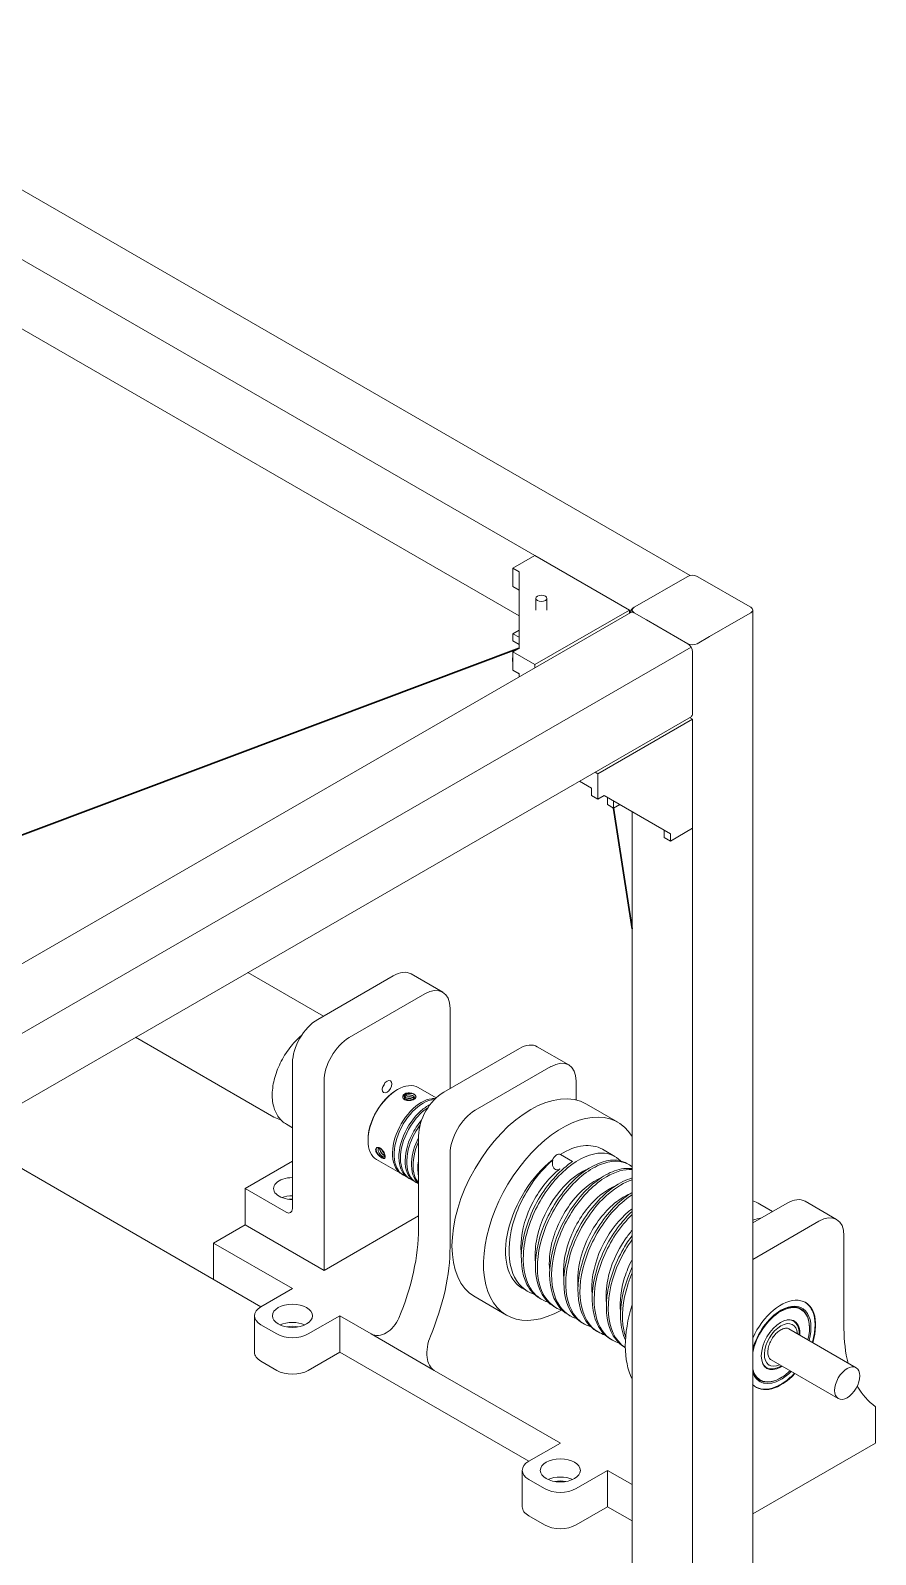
# Model space of a CAD drawing. Header units: inches. Extents: x 10.5 to 77.3, y 13 to 81.5.
# Drawn here: x 53.05 to 75.44, y 40.08 to 80.49 of the extents above; entities that cross this region are included whole.
import ezdxf

# ---------------------------------------------------------------- set-up
doc = ezdxf.new("R2010")
doc.units = ezdxf.units.IN
doc.header["$LTSCALE"] = 2
doc.header["$MEASUREMENT"] = 0
doc.layers.add('Cables', color=7, linetype='Continuous', lineweight=30)
doc.layers.add('Visible (ANSI)', color=7, linetype='Continuous', lineweight=5)

msp = doc.modelspace()

# ---------------------------------------------------------------- linework, layer by layer
at = {"layer": 'Cables'}
for p, q in [((49.944, 58.074), (65.997, 64.111)), ((68.994, 56.675), (68.503, 59.868))]:
    msp.add_line(p, q, dxfattribs=at)
at = {"layer": 'Visible (ANSI)'}
for p, q in [((45.499, 80.49), (70.528, 66.039)), ((46.371, 78.143), (66.415, 66.57)), ((46.371, 76.299), (65.997, 64.968)), ((66.415, 66.57), (65.83, 66.233)), ((68.92, 65.124), (66.415, 66.57)), ((65.83, 66.233), (65.997, 66.137)), ((65.83, 66.233), (65.83, 65.751)), ((65.997, 66.137), (65.997, 64.111)), ((70.465, 66.016), (70.138, 65.827)), ((70.465, 66.016), (70.138, 65.827)), ((71.043, 65.827), (70.716, 66.016)), ((65.997, 65.654), (65.83, 65.751)), ((70.138, 65.827), (69.373, 65.385)), ((71.808, 65.385), (71.043, 65.827)), ((68.957, 65.06), (43.927, 50.61)), ((68.92, 65.124), (66.415, 63.677)), ((66.44, 65.434), (66.44, 65.124)), ((66.735, 65.434), (66.735, 65.124)), ((68.92, 65.039), (68.92, 65.124)), ((68.994, 65.124), (68.994, 65.069)), ((69.373, 65.385), (69.045, 65.196)), ((69.373, 65.385), (69.045, 65.196)), ((72.136, 65.196), (71.808, 65.385)), ((72.187, 65.124), (72.187, 39.044)), ((69.045, 65.052), (69.373, 64.863)), ((69.045, 65.052), (69.373, 64.863)), ((69.373, 64.863), (70.465, 64.232)), ((71.043, 64.421), (71.808, 64.863)), ((71.808, 64.863), (72.136, 65.052)), ((65.997, 64.594), (65.83, 64.497)), ((65.83, 64.497), (65.997, 64.401)), ((65.83, 64.304), (65.83, 64.497)), ((65.997, 64.208), (65.83, 64.304)), ((70.716, 64.232), (71.043, 64.421)), ((70.554, 64.138), (45.499, 49.673)), ((65.997, 64.111), (65.83, 64.015)), ((65.83, 64.015), (65.83, 63.533)), ((66.415, 63.677), (65.83, 64.015)), ((70.591, 64.015), (70.591, 63.637)), ((65.997, 63.436), (65.83, 63.533)), ((66.415, 63.593), (66.415, 63.677)), ((70.591, 63.637), (70.591, 62.754)), ((65.997, 63.436), (65.997, 63.352)), ((70.591, 62.754), (70.591, 62.375)), ((70.554, 62.294), (45.499, 47.829)), ((70.591, 62.231), (68.085, 60.784)), ((70.517, 62.273), (70.591, 62.231)), ((70.591, 62.231), (70.591, 59.338)), ((68.085, 60.784), (68.012, 60.827)), ((68.085, 60.784), (68.085, 60.109)), ((67.918, 60.399), (67.594, 60.586)), ((67.918, 60.206), (67.918, 60.399)), ((68.085, 60.109), (67.918, 60.206)), ((68.085, 60.109), (68.252, 60.206)), ((68.252, 60.206), (70.006, 59.193)), ((68.336, 59.965), (68.336, 60.157)), ((68.336, 59.965), (68.503, 59.868)), ((68.503, 60.061), (68.503, 59.868)), ((68.503, 59.868), (68.67, 59.965)), ((68.994, 59.778), (68.994, 39.044)), ((69.839, 59.097), (69.839, 59.29)), ((70.006, 59), (69.839, 59.097)), ((70.591, 59.338), (70.006, 59)), ((70.006, 59.193), (70.006, 59)), ((70.591, 59.338), (70.591, 35.229)), ((60.81, 54.357), (58.808, 55.513)), ((60.66, 54.27), (62.664, 55.428)), ((63.972, 54.992), (63.136, 55.475)), ((61.495, 53.788), (63.499, 54.946)), ((64.167, 54.56), (64.167, 52.438)), ((59.498, 51.681), (55.835, 53.796)), ((66.005, 53.499), (64, 52.342)), ((67.312, 53.064), (66.477, 53.546)), ((59.991, 49.256), (59.991, 53.113)), ((64.835, 51.86), (66.84, 53.017)), ((60.827, 47.616), (60.827, 52.631)), ((67.508, 52.133), (67.508, 52.631)), ((62.757, 52.399), (62.774, 52.409)), ((63.326, 52.463), (63.799, 52.19)), ((68.617, 51.543), (67.782, 52.025)), ((59.991, 51.396), (59.833, 51.488)), ((59.156, 46.652), (51.308, 51.183)), ((61.993, 51.075), (61.993, 51.056)), ((63.332, 48.721), (63.332, 51.185)), ((62.221, 50.551), (62.894, 50.162)), ((64.167, 50.702), (64.167, 48.239)), ((66.889, 50.537), (66.879, 50.543)), ((67.09, 50.691), (67.415, 50.503)), ((68.533, 50.637), (68.204, 50.827)), ((58.739, 49.786), (59.991, 50.509)), ((62.935, 50.138), (63.061, 50.066)), ((68.909, 50.42), (68.856, 50.45)), ((59.824, 49.159), (58.739, 49.786)), ((58.739, 48.822), (58.739, 49.786)), ((63.102, 50.042), (63.228, 49.97)), ((63.269, 49.945), (63.332, 49.909)), ((73.104, 49.4), (72.187, 48.872)), ((72.716, 49.176), (72.376, 49.373)), ((74.411, 48.965), (73.576, 49.447)), ((63.332, 49.063), (60.827, 47.616)), ((72.187, 47.907), (73.939, 48.918)), ((58.739, 48.822), (57.903, 48.34)), ((60.827, 47.616), (58.739, 48.822)), ((74.607, 46.069), (74.607, 48.533)), ((57.903, 48.34), (59.991, 47.134)), ((57.903, 47.375), (57.903, 48.34)), ((59.991, 47.134), (59.156, 46.652)), ((65.665, 46.428), (64.829, 46.91)), ((66.219, 47.063), (66.078, 47.144)), ((66.595, 46.846), (66.543, 46.876)), ((66.971, 46.629), (66.918, 46.659)), ((58.983, 46.411), (58.983, 45.447)), ((59.156, 46.17), (59.574, 45.929)), ((60.409, 45.929), (61.244, 46.411)), ((61.244, 46.411), (62.079, 45.929)), ((61.244, 46.411), (61.244, 45.447)), ((67.346, 46.412), (67.294, 46.442)), ((67.722, 46.195), (67.67, 46.225)), ((73.247, 46.176), (73.236, 46.183)), ((73.692, 46.086), (73.692, 46.095)), ((62.079, 45.929), (63.75, 44.964)), ((68.098, 45.978), (68.046, 46.008)), ((68.474, 45.761), (68.422, 45.791)), ((74.928, 45.035), (73.148, 46.063)), ((61.244, 45.447), (60.409, 44.964)), ((66.255, 42.553), (61.244, 45.447)), ((68.812, 45.566), (68.797, 45.574)), ((59.574, 44.964), (59.156, 45.205)), ((63.75, 44.964), (67.09, 43.036)), ((72.626, 45.102), (72.616, 45.109)), ((74.455, 44.217), (72.675, 45.245)), ((72.919, 44.757), (72.928, 44.762)), ((75.442, 43.036), (75.442, 44)), ((67.09, 43.036), (66.255, 42.553)), ((72.187, 41.157), (75.442, 43.036)), ((66.082, 42.312), (66.082, 41.348)), ((66.255, 42.071), (66.673, 41.83)), ((67.508, 41.83), (68.343, 42.312)), ((68.343, 42.312), (68.994, 41.937)), ((68.343, 42.312), (68.343, 41.348)), ((68.343, 41.348), (67.508, 40.866)), ((68.994, 40.972), (68.343, 41.348)), ((66.673, 40.866), (66.255, 41.107))]:
    msp.add_line(p, q, dxfattribs=at)
for centre, major_axis, ratio, start_param, end_param in [((70.591, 65.944), (0.177, 0), 0.57735, 0.785398, 2.356194), ((69.045, 65.052), (0.089, 0.153), 0.57735, 0.785398, 1.929116), ((69.045, 64.907), (-0.089, 0.153), 0.57735, 5.497787, 6.283185), ((69.171, 65.124), (-0.177, 0), 0.57735, 5.497787, 7.068583), ((72.01, 65.124), (0.177, 0), 0.57735, 5.497787, 7.068583), ((65.968, 63.848), (-0.148, 0), 0.57735, 5.911609, 6.654762), ((70.591, 64.304), (-0.177, 0), 0.57735, 0.785398, 2.356194), ((70.465, 64.087), (-0.089, 0.153), 0.57735, 3.926991, 5.497787), ((70.465, 62.448), (0.089, -0.153), 0.57735, 0, 0.785398), ((62.664, 54.656), (0.472, 0.818), 0.57735, 0, 0.785398), ((63.499, 54.174), (0.472, 0.818), 0.57735, 5.497787, 7.068583), ((60.66, 53.499), (-0.472, -0.818), 0.57735, 3.926991, 5.497787), ((61.495, 53.017), (0.472, 0.818), 0.57735, 0.785398, 2.356194), ((66.005, 52.728), (0.472, 0.818), 0.57735, 0, 0.785398), ((66.84, 52.245), (0.472, 0.818), 0.57735, 5.497787, 7.068583), ((62.774, 51.507), (-0.552, -0.956), 0.57735, 3.141593, 6.283185), ((62.33, 52.583), (-0.089, -0.153), 0.57735, 1.230959, 1.910633), ((62.33, 52.583), (0.089, 0.153), 0.57735, 4.372552, 5.052226), ((62.757, 51.517), (-0.54, -0.936), 0.57735, 3.926991, 5.497787), ((63.091, 52.211), (0.177, 0), 0.57735, 0.04482, 3.101612), ((63.091, 52.211), (0.133, 0), 0.57735, 3.875767, 3.981929), ((64, 51.57), (-0.472, -0.818), 0.57735, 3.926991, 5.497787), ((66.306, 49.468), (-1.476, -2.557), 0.57735, 3.141593, 6.283185), ((64.835, 51.088), (0.472, 0.818), 0.57735, 0.785398, 2.356194), ((67.141, 48.985), (-1.476, -2.557), 0.57735, 2.835588, 7.058308), ((67.141, 48.985), (1.063, 1.841), 0.57735, 0, 0.819518), ((62.334, 50.733), (-0.109, 0.14), 0.468323, 0.057591, 3.074647), ((62.334, 50.733), (-0.082, 0.105), 0.468323, 3.802487, 3.908649), ((67.141, 48.985), (-1.063, -1.841), 0.57735, 4.102209, 6.283185), ((66.995, 50.508), (0.103, 0.179), 0.57735, 0.078964, 1.701169), ((59.991, 49.786), (-0.502, 0), 0.57735, 4.712389, 7.853982), ((59.991, 49.304), (0.502, 0), 0.57735, 1.570796, 2.159087), ((59.991, 49.304), (0.354, 0), 0.57735, 1.570796, 1.836507), ((70.899, 46.816), (1.476, 2.557), 0.57735, 0, 0.120498), ((73.104, 48.629), (0.472, 0.818), 0.57735, 0, 0.785398), ((59.824, 49.352), (0.118, -0.205), 0.57735, 5.497787, 7.068583), ((71.734, 46.333), (1.476, 2.557), 0.57735, 0.450006, 0.566678), ((73.939, 48.147), (0.472, 0.818), 0.57735, 5.497787, 7.068583), ((59.991, 46.793), (-2.362, -4.091), 0.57735, 1.789984, 2.356194), ((60.827, 46.31), (2.362, 4.091), 0.57735, 4.931577, 5.497787), ((59.574, 46.411), (-0.591, 0), 0.57735, 5.497787, 7.068583), ((70.899, 46.816), (-1.476, -2.557), 0.57735, 5.076896, 5.918679), ((72.936, 45.639), (0.65, 1.125), 0.57735, 5.084558, 8.021855), ((72.936, 45.639), (-0.562, -0.973), 0.57735, 3.926991, 5.157203), ((72.928, 45.644), (0.54, 0.936), 0.57735, 0.785398, 2.106652), ((72.919, 45.649), (0.546, 0.946), 0.57735, 0.785398, 1.120734), ((72.919, 45.649), (0.546, 0.946), 0.57735, 5.497787, 7.068583), ((72.928, 45.644), (0.54, 0.936), 0.57735, 5.164888, 7.068583), ((72.936, 45.639), (0.562, 0.973), 0.57735, 5.146263, 7.068583), ((59.991, 45.929), (0.531, 0), 0.57735, 0.903785, 2.237807), ((59.991, 45.929), (-0.354, 0), 0.57735, 4.29302, 5.131757), ((72.928, 45.644), (-0.362, -0.627), 0.57735, 3.926991, 7.068583), ((72.936, 45.639), (-0.31, -0.537), 0.57735, 3.926991, 6.987733), ((72.928, 45.644), (0.362, 0.627), 0.57735, 5.423207, 7.068583), ((72.936, 45.639), (0.31, 0.537), 0.57735, 5.578638, 7.068583), ((72.914, 45.652), (0.356, 0.617), 0.57735, 5.43689, 6.686124), ((77.947, 47.998), (-2.362, -4.091), 0.57735, 5.497787, 5.752938), ((59.991, 46.17), (-0.591, 0), 0.57735, 0.785398, 2.356194), ((59.574, 45.447), (-0.591, 0), 0.57735, 0, 0.785398), ((72.919, 45.649), (0.546, 0.946), 0.57735, 2.020858, 2.029488), ((59.991, 45.205), (0.591, 0), 0.57735, 3.926991, 5.497787), ((72.928, 45.644), (-0.54, -0.936), 0.57735, 5.74733, 7.068583), ((72.919, 45.649), (-0.546, -0.946), 0.57735, 5.824494, 7.068583), ((72.936, 45.639), (-0.562, -0.973), 0.57735, 5.838371, 7.068583), ((72.936, 45.639), (-0.65, -1.125), 0.57735, 6.115312, 7.481813), ((72.914, 45.652), (-0.356, -0.617), 0.57735, 5.880246, 7.068583), ((72.914, 45.652), (-0.356, -0.617), 0.57735, 0.785398, 0.846295), ((72.928, 45.644), (-0.362, -0.627), 0.57735, 0.785398, 0.859978), ((72.928, 45.644), (-0.54, -0.936), 0.57735, 0.785398, 1.118298), ((72.936, 45.639), (0.562, 0.973), 0.57735, 3.926991, 4.278515), ((77.947, 47.998), (-2.362, -4.091), 0.57735, 5.961057, 6.220521), ((66.673, 42.312), (-0.591, 0), 0.57735, 5.497787, 7.068583), ((67.09, 41.83), (0.531, 0), 0.57735, 0.903785, 2.237807), ((67.09, 41.83), (-0.354, 0), 0.57735, 4.29302, 5.131757), ((67.09, 42.071), (-0.591, 0), 0.57735, 0.785398, 2.356194), ((66.673, 41.348), (-0.591, 0), 0.57735, 0, 0.785398), ((67.09, 41.107), (0.591, 0), 0.57735, 3.926991, 5.497787)]:
    msp.add_ellipse(centre, major_axis=major_axis, ratio=ratio, start_param=start_param, end_param=end_param, dxfattribs=at)
for centre, major_axis in [((66.588, 65.434), (0.148, 0)), ((62.497, 52.486), (-0.089, -0.153)), ((59.991, 46.411), (-0.531, 0)), ((74.692, 44.626), (0.236, 0.409)), ((67.09, 42.312), (-0.531, 0))]:
    msp.add_ellipse(centre, major_axis=major_axis, ratio=0.57735, dxfattribs=at)
for points, knots in [([(65.83, 63.742), (65.83, 63.742), (65.83, 63.742), (65.823, 63.777), (65.82, 63.812), (65.82, 63.848)], [4.557242, 4.557242, 4.557242, 4.557242, 4.5574703, 4.5574703, 4.712389, 4.712389, 4.712389, 4.712389]), ([(59.833, 51.488), (59.751, 51.535), (59.681, 51.6), (59.564, 51.758), (59.521, 51.854), (59.461, 52.077), (59.45, 52.207), (59.465, 52.485), (59.493, 52.634), (59.584, 52.93), (59.647, 53.077), (59.801, 53.355), (59.891, 53.486), (60.066, 53.69), (60.145, 53.77), (60.229, 53.84)], [0.785398, 0.785398, 0.785398, 0.785398, 1.034295, 1.034295, 1.307976, 1.307976, 1.632507, 1.632507, 1.979606, 1.979606, 2.324231, 2.324231, 2.666277, 2.666277, 2.918529, 2.918529, 2.918529, 2.918529]), ([(62.915, 50.152), (62.816, 50.202), (62.738, 50.293), (62.692, 50.415), (62.623, 50.6), (62.629, 50.858), (62.708, 51.118), (62.787, 51.381), (62.939, 51.644), (63.12, 51.837), (63.299, 52.029), (63.506, 52.15), (63.682, 52.168), (63.715, 52.171), (63.746, 52.171), (63.776, 52.168)], [-3.963075, -3.963075, -3.963075, -3.963075, -3.461338, -3.461338, -3.461338, -2.697253, -2.697253, -2.697253, -1.927994, -1.927994, -1.927994, -1.163042, -1.163042, -1.163042, -1.021534, -1.021534, -1.021534, -1.021534]), ([(63.754, 52.145), (63.661, 52.141), (63.559, 52.11), (63.456, 52.051), (63.264, 51.942), (63.07, 51.739), (62.927, 51.497), (62.785, 51.255), (62.696, 50.976), (62.686, 50.733), (62.677, 50.491), (62.746, 50.288), (62.878, 50.178), (62.896, 50.163), (62.915, 50.15), (62.936, 50.139)], [1.117999, 1.117999, 1.117999, 1.117999, 1.529832, 1.529832, 1.529832, 2.294422, 2.294422, 2.294422, 3.058802, 3.058802, 3.058802, 3.822979, 3.822979, 3.822979, 3.926991, 3.926991, 3.926991, 3.926991]), ([(62.966, 52.141), (62.95, 52.151), (62.936, 52.163), (62.918, 52.19), (62.914, 52.205), (62.914, 52.234), (62.918, 52.249), (62.936, 52.277), (62.95, 52.289), (62.981, 52.307), (63.001, 52.314), (63.045, 52.322), (63.069, 52.323), (63.113, 52.32), (63.137, 52.316), (63.18, 52.304), (63.2, 52.295), (63.232, 52.277), (63.246, 52.266), (63.264, 52.243), (63.268, 52.231), (63.268, 52.208), (63.264, 52.196), (63.246, 52.173), (63.232, 52.162), (63.2, 52.144), (63.18, 52.136), (63.137, 52.123), (63.113, 52.119), (63.069, 52.116), (63.045, 52.117), (63.001, 52.125), (62.981, 52.132), (62.966, 52.141)], [0, 0, 0, 0, 0.0566089, 0.0566089, 0.1132178, 0.1132178, 0.1698253, 0.1698253, 0.2264329, 0.2264329, 0.2830405, 0.2830405, 0.3396481, 0.3396481, 0.396257, 0.396257, 0.4528658, 0.4528658, 0.5094747, 0.5094747, 0.5660836, 0.5660836, 0.6226912, 0.6226912, 0.6792988, 0.6792988, 0.7359063, 0.7359063, 0.7925139, 0.7925139, 0.8491228, 0.8491228, 0.9057317, 0.9057317, 0.9057317, 0.9057317]), ([(62.959, 52.191), (62.952, 52.2), (62.949, 52.211), (62.949, 52.232), (62.952, 52.243), (62.967, 52.264), (62.978, 52.273), (63.006, 52.29), (63.024, 52.297), (63.057, 52.305), (63.072, 52.307), (63.104, 52.31), (63.12, 52.31), (63.136, 52.308)], [0, 0, 0, 0, 0.0458094, 0.0458094, 0.0938767, 0.0938767, 0.1442015, 0.1442015, 0.1967828, 0.1967828, 0.2362493, 0.2362493, 0.2768822, 0.2768822, 0.2768822, 0.2768822]), ([(63.223, 52.176), (63.225, 52.195), (63.217, 52.215), (63.199, 52.231), (63.165, 52.262), (63.098, 52.277), (63.043, 52.268), (62.991, 52.26), (62.955, 52.231), (62.958, 52.202)], [-3.993122, -3.993122, -3.993122, -3.993122, -3.303212, -3.303212, -3.303212, -1.991458, -1.991458, -1.991458, -0.731258, -0.731258, -0.731258, -0.731258]), ([(62.958, 52.205), (62.958, 52.217), (62.964, 52.228), (62.974, 52.238), (63.003, 52.265), (63.071, 52.277), (63.128, 52.264), (63.183, 52.252), (63.224, 52.217), (63.224, 52.181)], [7.074465, 7.074465, 7.074465, 7.074465, 7.576737, 7.576737, 7.576737, 8.923279, 8.923279, 8.923279, 10.205361, 10.205361, 10.205361, 10.205361]), ([(63.224, 52.186), (63.223, 52.195), (63.219, 52.204), (63.208, 52.221), (63.2, 52.229), (63.181, 52.243), (63.169, 52.249), (63.145, 52.258), (63.131, 52.262), (63.104, 52.267), (63.089, 52.268), (63.061, 52.268), (63.047, 52.266), (63.021, 52.261), (63.009, 52.257), (62.989, 52.248), (62.98, 52.242), (62.967, 52.23), (62.962, 52.223), (62.959, 52.214), (62.958, 52.211), (62.958, 52.208)], [0, 0, 0, 0, 0.0392254, 0.0392254, 0.0767034, 0.0767034, 0.112668, 0.112668, 0.1485519, 0.1485519, 0.184644, 0.184644, 0.2208501, 0.2208501, 0.2570065, 0.2570065, 0.2929321, 0.2929321, 0.328622, 0.328622, 0.3444553, 0.3444553, 0.3444553, 0.3444553]), ([(62.958, 52.202), (62.958, 52.194), (62.962, 52.186), (62.969, 52.178), (62.969, 52.178), (62.97, 52.177)], [0, 0, 0, 0, 0.0413602, 0.0413602, 0.04527779, 0.04527779, 0.04527779, 0.04527779]), ([(62.992, 52.159), (62.984, 52.164), (62.978, 52.17), (62.966, 52.181), (62.962, 52.187), (62.959, 52.191)], [0.00565454, 0.00565454, 0.00565454, 0.00565454, 0.03475757, 0.03475757, 0.06576627, 0.06576627, 0.06576627, 0.06576627]), ([(63.219, 52.157), (63.202, 52.193), (63.143, 52.221), (63.084, 52.222), (63.033, 52.224), (62.985, 52.206), (62.966, 52.182)], [-9.9185, -9.9185, -9.9185, -9.9185, -8.589828, -8.589828, -8.589828, -7.431527, -7.431527, -7.431527, -7.431527]), ([(63.218, 52.157), (63.217, 52.16), (63.215, 52.162), (63.208, 52.173), (63.2, 52.181), (63.181, 52.195), (63.169, 52.201), (63.145, 52.21), (63.131, 52.214), (63.104, 52.219), (63.089, 52.22), (63.061, 52.219), (63.047, 52.218), (63.021, 52.213), (63.009, 52.209), (62.989, 52.199), (62.98, 52.194), (62.971, 52.185), (62.969, 52.183), (62.967, 52.181)], [0.0277228, 0.0277228, 0.0277228, 0.0277228, 0.0392254, 0.0392254, 0.0767034, 0.0767034, 0.112668, 0.112668, 0.1485519, 0.1485519, 0.184644, 0.184644, 0.2208501, 0.2208501, 0.2570065, 0.2570065, 0.2929321, 0.2929321, 0.3062339, 0.3062339, 0.3062339, 0.3062339]), ([(62.968, 52.181), (62.976, 52.193), (62.992, 52.204), (63.012, 52.211), (63.06, 52.228), (63.132, 52.223), (63.177, 52.197), (63.197, 52.187), (63.21, 52.172), (63.217, 52.157)], [13.721186, 13.721186, 13.721186, 13.721186, 14.290765, 14.290765, 14.290765, 15.62816, 15.62816, 15.62816, 16.194328, 16.194328, 16.194328, 16.194328]), ([(63.188, 52.142), (63.171, 52.154), (63.149, 52.164), (63.125, 52.169), (63.08, 52.179), (63.029, 52.173), (62.996, 52.157)], [-15.746589, -15.746589, -15.746589, -15.746589, -15.181438, -15.181438, -15.181438, -14.130309, -14.130309, -14.130309, -14.130309]), ([(62.997, 52.156), (63.014, 52.164), (63.034, 52.17), (63.056, 52.172), (63.102, 52.177), (63.155, 52.165), (63.188, 52.142)], [20.421527, 20.421527, 20.421527, 20.421527, 20.942199, 20.942199, 20.942199, 22.021432, 22.021432, 22.021432, 22.021432]), ([(63.187, 52.142), (63.178, 52.148), (63.168, 52.153), (63.145, 52.162), (63.131, 52.166), (63.104, 52.17), (63.089, 52.171), (63.061, 52.171), (63.047, 52.17), (63.021, 52.164), (63.009, 52.161), (62.999, 52.156), (62.998, 52.156), (62.998, 52.156)], [0.080807, 0.080807, 0.080807, 0.080807, 0.112668, 0.112668, 0.1485519, 0.1485519, 0.184644, 0.184644, 0.2208501, 0.2208501, 0.2570065, 0.2570065, 0.25769, 0.25769, 0.25769, 0.25769]), ([(63.056, 52.135), (63.05, 52.136), (63.04, 52.139), (63.02, 52.145), (63.01, 52.149), (63.002, 52.154)], [0, 0, 0, 0, 0.01800382, 0.01800382, 0.0349036, 0.0349036, 0.0349036, 0.0349036]), ([(63.259, 52.237), (63.263, 52.225), (63.262, 52.212), (63.252, 52.187), (63.243, 52.176), (63.219, 52.157), (63.204, 52.148), (63.171, 52.136), (63.153, 52.132), (63.12, 52.129), (63.107, 52.129), (63.081, 52.13), (63.068, 52.132), (63.056, 52.135)], [0, 0, 0, 0, 0.0561953, 0.0561953, 0.1101254, 0.1101254, 0.1617897, 0.1617897, 0.2111876, 0.2111876, 0.245334, 0.245334, 0.2783258, 0.2783258, 0.2783258, 0.2783258]), ([(63.136, 52.308), (63.144, 52.307), (63.157, 52.305), (63.188, 52.297), (63.203, 52.291), (63.216, 52.283)], [0, 0, 0, 0, 0.02164237, 0.02164237, 0.04534552, 0.04534552, 0.04534552, 0.04534552]), ([(63.216, 52.283), (63.229, 52.276), (63.239, 52.267), (63.254, 52.25), (63.258, 52.242), (63.259, 52.237)], [0, 0, 0, 0, 0.04591375, 0.04591375, 0.08784108, 0.08784108, 0.08784108, 0.08784108]), ([(63.219, 52.157), (63.22, 52.16), (63.221, 52.163), (63.223, 52.17), (63.224, 52.173), (63.224, 52.176)], [0.3179623, 0.3179623, 0.3179623, 0.3179623, 0.33137054, 0.33137054, 0.34442548, 0.34442548, 0.34442548, 0.34442548]), ([(63.082, 50.055), (62.952, 50.121), (62.861, 50.256), (62.827, 50.436), (62.786, 50.648), (62.825, 50.92), (62.931, 51.18), (63.037, 51.439), (63.208, 51.683), (63.397, 51.846), (63.475, 51.915), (63.557, 51.969), (63.637, 52.007)], [-10.24626, -10.24626, -10.24626, -10.24626, -9.592997, -9.592997, -9.592997, -8.825589, -8.825589, -8.825589, -8.059249, -8.059249, -8.059249, -7.739051, -7.739051, -7.739051, -7.739051]), ([(63.581, 51.929), (63.438, 51.838), (63.296, 51.698), (63.177, 51.529), (63.017, 51.301), (62.902, 51.022), (62.865, 50.768), (62.829, 50.513), (62.872, 50.285), (62.984, 50.145), (63.018, 50.102), (63.058, 50.068), (63.103, 50.043)], [7.868167, 7.868167, 7.868167, 7.868167, 8.43761, 8.43761, 8.43761, 9.207785, 9.207785, 9.207785, 9.977306, 9.977306, 9.977306, 10.210176, 10.210176, 10.210176, 10.210176]), ([(63.249, 49.958), (63.247, 49.959), (63.245, 49.96), (63.243, 49.961), (63.092, 50.04), (62.996, 50.217), (62.98, 50.445), (62.964, 50.674), (63.028, 50.951), (63.152, 51.204), (63.223, 51.347), (63.313, 51.482), (63.413, 51.598)], [-16.529445, -16.529445, -16.529445, -16.529445, -16.519727, -16.519727, -16.519727, -15.754116, -15.754116, -15.754116, -14.98897, -14.98897, -14.98897, -14.553488, -14.553488, -14.553488, -14.553488]), ([(63.373, 51.472), (63.229, 51.278), (63.116, 51.043), (63.06, 50.815), (62.997, 50.556), (63.009, 50.308), (63.094, 50.138), (63.136, 50.054), (63.197, 49.989), (63.27, 49.946)], [14.676275, 14.676275, 14.676275, 14.676275, 15.347652, 15.347652, 15.347652, 16.112797, 16.112797, 16.112797, 16.493361, 16.493361, 16.493361, 16.493361]), ([(63.332, 49.918), (63.201, 50.031), (63.134, 50.237), (63.146, 50.482), (63.157, 50.688), (63.224, 50.92), (63.332, 51.133)], [-22.66167, -22.66167, -22.66167, -22.66167, -21.893982, -21.893982, -21.893982, -21.24649, -21.24649, -21.24649, -21.24649]), ([(63.332, 51.021), (63.306, 50.963), (63.283, 50.903), (63.263, 50.844), (63.177, 50.582), (63.163, 50.32), (63.226, 50.127), (63.251, 50.052), (63.287, 49.987), (63.333, 49.936)], [21.334064, 21.334064, 21.334064, 21.334064, 21.50877, 21.50877, 21.50877, 22.276179, 22.276179, 22.276179, 22.575551, 22.575551, 22.575551, 22.575551]), ([(62.354, 50.601), (62.338, 50.61), (62.32, 50.623), (62.285, 50.652), (62.268, 50.669), (62.239, 50.703), (62.226, 50.722), (62.206, 50.76), (62.199, 50.779), (62.194, 50.812), (62.195, 50.828), (62.204, 50.854), (62.212, 50.864), (62.233, 50.876), (62.247, 50.879), (62.278, 50.876), (62.294, 50.87), (62.326, 50.852), (62.343, 50.838), (62.374, 50.806), (62.388, 50.787), (62.412, 50.749), (62.423, 50.728), (62.439, 50.687), (62.444, 50.667), (62.45, 50.635), (62.45, 50.619), (62.445, 50.596), (62.439, 50.588), (62.423, 50.58), (62.412, 50.579), (62.385, 50.585), (62.369, 50.592), (62.354, 50.601)], [0, 0, 0, 0, 0.0566089, 0.0566089, 0.1132178, 0.1132178, 0.1698253, 0.1698253, 0.2264329, 0.2264329, 0.2830405, 0.2830405, 0.3396481, 0.3396481, 0.396257, 0.396257, 0.4528658, 0.4528658, 0.5094747, 0.5094747, 0.5660836, 0.5660836, 0.6226912, 0.6226912, 0.6792988, 0.6792988, 0.7359063, 0.7359063, 0.7925139, 0.7925139, 0.8491228, 0.8491228, 0.9057317, 0.9057317, 0.9057317, 0.9057317]), ([(62.209, 50.805), (62.207, 50.818), (62.207, 50.83), (62.211, 50.849), (62.214, 50.855), (62.217, 50.858)], [0, 0, 0, 0, 0.04591375, 0.04591375, 0.08784108, 0.08784108, 0.08784108, 0.08784108]), ([(62.238, 50.73), (62.234, 50.737), (62.228, 50.749), (62.216, 50.777), (62.211, 50.792), (62.209, 50.805)], [0, 0, 0, 0, 0.02164237, 0.02164237, 0.04534552, 0.04534552, 0.04534552, 0.04534552]), ([(62.217, 50.858), (62.224, 50.866), (62.233, 50.871), (62.257, 50.872), (62.27, 50.87), (62.298, 50.858), (62.312, 50.849), (62.341, 50.827), (62.354, 50.814), (62.376, 50.789), (62.384, 50.779), (62.398, 50.757), (62.404, 50.746), (62.409, 50.735)], [0, 0, 0, 0, 0.0561953, 0.0561953, 0.1101254, 0.1101254, 0.1617897, 0.1617897, 0.2111876, 0.2111876, 0.245334, 0.245334, 0.2783258, 0.2783258, 0.2783258, 0.2783258]), ([(62.426, 50.635), (62.423, 50.625), (62.418, 50.618), (62.403, 50.61), (62.393, 50.608), (62.369, 50.612), (62.356, 50.617), (62.327, 50.633), (62.312, 50.644), (62.287, 50.668), (62.276, 50.679), (62.256, 50.704), (62.247, 50.717), (62.238, 50.73)], [0, 0, 0, 0, 0.0458094, 0.0458094, 0.0938767, 0.0938767, 0.1442015, 0.1442015, 0.1967828, 0.1967828, 0.2362493, 0.2362493, 0.2768822, 0.2768822, 0.2768822, 0.2768822]), ([(62.42, 50.632), (62.412, 50.626), (62.4, 50.625), (62.385, 50.631), (62.349, 50.645), (62.301, 50.695), (62.277, 50.747), (62.256, 50.794), (62.256, 50.839), (62.277, 50.858)], [7.003452, 7.003452, 7.003452, 7.003452, 7.576737, 7.576737, 7.576737, 8.923279, 8.923279, 8.923279, 10.130661, 10.130661, 10.130661, 10.130661]), ([(62.281, 50.859), (62.269, 50.851), (62.261, 50.838), (62.26, 50.819), (62.257, 50.778), (62.286, 50.717), (62.323, 50.676), (62.361, 50.634), (62.405, 50.616), (62.422, 50.632)], [-3.904772, -3.904772, -3.904772, -3.904772, -3.303212, -3.303212, -3.303212, -1.991458, -1.991458, -1.991458, -0.673048, -0.673048, -0.673048, -0.673048]), ([(62.275, 50.856), (62.269, 50.85), (62.265, 50.843), (62.261, 50.825), (62.261, 50.814), (62.264, 50.792), (62.267, 50.78), (62.275, 50.756), (62.281, 50.743), (62.295, 50.719), (62.303, 50.706), (62.32, 50.684), (62.33, 50.673), (62.349, 50.655), (62.358, 50.648), (62.377, 50.636), (62.386, 50.632), (62.401, 50.627), (62.408, 50.627), (62.415, 50.628), (62.418, 50.629), (62.42, 50.63)], [0, 0, 0, 0, 0.0411998, 0.0411998, 0.0791132, 0.0791132, 0.1146449, 0.1146449, 0.1505007, 0.1505007, 0.1867287, 0.1867287, 0.223124, 0.223124, 0.2594697, 0.2594697, 0.2954873, 0.2954873, 0.3308109, 0.3308109, 0.3491607, 0.3491607, 0.3491607, 0.3491607]), ([(62.302, 50.855), (62.299, 50.824), (62.313, 50.779), (62.339, 50.741), (62.366, 50.701), (62.402, 50.67), (62.43, 50.661)], [-9.632346, -9.632346, -9.632346, -9.632346, -8.589828, -8.589828, -8.589828, -7.51243, -7.51243, -7.51243, -7.51243]), ([(62.43, 50.662), (62.417, 50.666), (62.403, 50.674), (62.389, 50.686), (62.349, 50.719), (62.311, 50.78), (62.303, 50.827), (62.301, 50.837), (62.301, 50.846), (62.302, 50.855)], [13.804733, 13.804733, 13.804733, 13.804733, 14.290765, 14.290765, 14.290765, 15.62816, 15.62816, 15.62816, 15.905669, 15.905669, 15.905669, 15.905669]), ([(62.303, 50.854), (62.303, 50.848), (62.303, 50.842), (62.305, 50.824), (62.308, 50.812), (62.317, 50.788), (62.322, 50.775), (62.336, 50.751), (62.344, 50.739), (62.361, 50.716), (62.371, 50.706), (62.39, 50.688), (62.4, 50.68), (62.416, 50.669), (62.423, 50.665), (62.43, 50.663)], [0.0560798, 0.0560798, 0.0560798, 0.0560798, 0.0791132, 0.0791132, 0.1146449, 0.1146449, 0.1505007, 0.1505007, 0.1867287, 0.1867287, 0.223124, 0.223124, 0.2594697, 0.2594697, 0.2888085, 0.2888085, 0.2888085, 0.2888085]), ([(62.407, 50.74), (62.404, 50.744), (62.401, 50.747), (62.398, 50.75), (62.384, 50.767), (62.373, 50.785), (62.364, 50.804)], [20.8394976, 20.8394976, 20.8394976, 20.8394976, 20.942199, 20.942199, 20.942199, 21.4243485, 21.4243485, 21.4243485, 21.4243485]), ([(62.37, 50.796), (62.37, 50.796), (62.37, 50.795), (62.377, 50.783), (62.385, 50.771), (62.396, 50.756), (62.399, 50.753), (62.401, 50.75)], [0.14975457, 0.14975457, 0.14975457, 0.14975457, 0.15050065, 0.15050065, 0.18672872, 0.18672872, 0.19713562, 0.19713562, 0.19713562, 0.19713562]), ([(62.409, 50.735), (62.412, 50.729), (62.416, 50.721), (62.423, 50.701), (62.426, 50.692), (62.427, 50.684)], [0, 0, 0, 0, 0.01800382, 0.01800382, 0.0349036, 0.0349036, 0.0349036, 0.0349036]), ([(62.429, 50.673), (62.43, 50.665), (62.43, 50.658), (62.429, 50.643), (62.427, 50.638), (62.426, 50.635)], [0.00565454, 0.00565454, 0.00565454, 0.00565454, 0.03475757, 0.03475757, 0.06576627, 0.06576627, 0.06576627, 0.06576627]), ([(63.333, 50.126), (63.308, 50.242), (63.305, 50.375), (63.327, 50.517), (63.328, 50.527), (63.33, 50.538), (63.332, 50.548)], [-28.4686084, -28.4686084, -28.4686084, -28.4686084, -28.042965, -28.042965, -28.042965, -28.0113614, -28.0113614, -28.0113614, -28.0113614]), ([(66.392, 46.989), (66.139, 47.065), (65.942, 47.257), (65.833, 47.536), (65.714, 47.838), (65.699, 48.239), (65.788, 48.661), (65.877, 49.085), (66.07, 49.528), (66.326, 49.904), (66.493, 50.15), (66.687, 50.368), (66.889, 50.537)], [-2.500769, -2.500769, -2.500769, -2.500769, -1.901044, -1.901044, -1.901044, -1.252387, -1.252387, -1.252387, -0.602032, -0.602032, -0.602032, -0.175218, -0.175218, -0.175218, -0.175218]), ([(66.768, 46.773), (66.604, 46.822), (66.463, 46.918), (66.355, 47.057), (66.174, 47.29), (66.088, 47.641), (66.11, 48.043), (66.132, 48.444), (66.263, 48.893), (66.473, 49.303), (66.684, 49.712), (66.973, 50.079), (67.281, 50.333), (67.588, 50.587), (67.913, 50.726), (68.187, 50.726), (68.384, 50.725), (68.554, 50.652), (68.68, 50.519)], [-8.783955, -8.783955, -8.783955, -8.783955, -8.395427, -8.395427, -8.395427, -7.7455, -7.7455, -7.7455, -7.096228, -7.096228, -7.096228, -6.447556, -6.447556, -6.447556, -5.799428, -5.799428, -5.799428, -5.335755, -5.335755, -5.335755, -5.335755]), ([(68.856, 50.449), (68.731, 50.521), (68.582, 50.551), (68.418, 50.534), (68.134, 50.505), (67.806, 50.336), (67.503, 50.059), (67.201, 49.781), (66.924, 49.397), (66.731, 48.981), (66.538, 48.565), (66.43, 48.118), (66.43, 47.729), (66.43, 47.339), (66.539, 47.009), (66.738, 46.801), (66.792, 46.745), (66.853, 46.697), (66.919, 46.66)], [5.497787, 5.497787, 5.497787, 5.497787, 5.870778, 5.870778, 5.870778, 6.518955, 6.518955, 6.518955, 7.167068, 7.167068, 7.167068, 7.815117, 7.815117, 7.815117, 8.463103, 8.463103, 8.463103, 8.63938, 8.63938, 8.63938, 8.63938]), ([(67.144, 46.555), (67.081, 46.574), (67.021, 46.599), (66.966, 46.632), (66.724, 46.774), (66.56, 47.049), (66.504, 47.404), (66.449, 47.759), (66.501, 48.191), (66.649, 48.618), (66.796, 49.044), (67.038, 49.462), (67.324, 49.79), (67.609, 50.118), (67.937, 50.354), (68.239, 50.453), (68.534, 50.55), (68.803, 50.517), (68.994, 50.361)], [-15.06714, -15.06714, -15.06714, -15.06714, -14.918308, -14.918308, -14.918308, -14.269225, -14.269225, -14.269225, -13.620441, -13.620441, -13.620441, -12.971941, -12.971941, -12.971941, -12.323712, -12.323712, -12.323712, -11.692039, -11.692039, -11.692039, -11.692039]), ([(67.081, 50.307), (67.081, 50.307), (67.081, 50.307), (67.081, 50.307), (67.081, 50.307), (67.081, 50.307), (67.081, 50.307), (67.08, 50.307), (67.08, 50.307), (67.075, 50.303), (67.071, 50.3), (67.066, 50.297), (67.066, 50.297), (67.063, 50.296), (67.061, 50.294), (67.058, 50.293), (67.057, 50.292), (67.056, 50.292), (67.056, 50.292), (67.04, 50.284), (67.025, 50.28), (66.993, 50.279), (66.977, 50.282), (66.944, 50.296), (66.928, 50.31), (66.902, 50.345), (66.891, 50.367), (66.879, 50.415), (66.877, 50.44), (66.879, 50.489), (66.882, 50.513), (66.889, 50.536), (66.889, 50.537), (66.889, 50.537)], [-0.4169249, -0.4169249, -0.4169249, -0.4169249, -0.4168444, -0.4168444, -0.4166215, -0.4166215, -0.4162251, -0.4162251, -0.4150496, -0.4150496, -0.3984581, -0.3984581, -0.3971394, -0.3971394, -0.389448, -0.389448, -0.386077, -0.386077, -0.3852761, -0.3852761, -0.3313236, -0.3313236, -0.2727832, -0.2727832, -0.2023056, -0.2023056, -0.1296072, -0.1296072, -0.0623933, -0.0623933, -0.0011288, -0.0011288, 0, 0, 0, 0]), ([(67.415, 50.503), (67.103, 50.295), (66.796, 49.964), (66.557, 49.574), (66.318, 49.184), (66.148, 48.737), (66.084, 48.321), (66.02, 47.904), (66.062, 47.52), (66.204, 47.243), (66.287, 47.082), (66.402, 46.958), (66.543, 46.877)], [0.034119, 0.034119, 0.034119, 0.034119, 0.682919, 0.682919, 0.682919, 1.331647, 1.331647, 1.331647, 1.980302, 1.980302, 1.980302, 2.356194, 2.356194, 2.356194, 2.356194]), ([(67.081, 50.307), (66.813, 50.103), (66.556, 49.79), (66.368, 49.435), (66.181, 49.08), (66.065, 48.685), (66.048, 48.335), (66.043, 48.235), (66.046, 48.14), (66.057, 48.05)], [0.104669, 0.104669, 0.104669, 0.104669, 0.783717, 0.783717, 0.783717, 1.462686, 1.462686, 1.462686, 1.654448, 1.654448, 1.654448, 1.654448]), ([(67.802, 50.292), (67.756, 50.274), (67.711, 50.252), (67.665, 50.227), (67.396, 50.079), (67.121, 49.812), (66.902, 49.483), (66.683, 49.154), (66.522, 48.765), (66.456, 48.398), (66.42, 48.198), (66.413, 48.006), (66.433, 47.833)], [6.097684, 6.097684, 6.097684, 6.097684, 6.21333, 6.21333, 6.21333, 6.891699, 6.891699, 6.891699, 7.569998, 7.569998, 7.569998, 7.937633, 7.937633, 7.937633, 7.937633]), ([(68.993, 50.313), (68.851, 50.333), (68.692, 50.314), (68.526, 50.254), (68.222, 50.144), (67.896, 49.899), (67.614, 49.564), (67.318, 49.213), (67.073, 48.766), (66.935, 48.318), (66.8, 47.877), (66.769, 47.438), (66.853, 47.092), (66.924, 46.794), (67.08, 46.567), (67.294, 46.442)], [11.99622, 11.99622, 11.99622, 11.99622, 12.349738, 12.349738, 12.349738, 12.997306, 12.997306, 12.997306, 13.677796, 13.677796, 13.677796, 14.347653, 14.347653, 14.347653, 14.922565, 14.922565, 14.922565, 14.922565]), ([(67.519, 46.338), (67.278, 46.411), (67.086, 46.59), (66.974, 46.85), (66.848, 47.146), (66.825, 47.545), (66.907, 47.968), (66.99, 48.392), (67.177, 48.838), (67.43, 49.218), (67.682, 49.599), (67.998, 49.912), (68.311, 50.096), (68.551, 50.237), (68.788, 50.303), (68.993, 50.289)], [-21.350325, -21.350325, -21.350325, -21.350325, -20.775791, -20.775791, -20.775791, -20.123389, -20.123389, -20.123389, -19.471414, -19.471414, -19.471414, -18.81985, -18.81985, -18.81985, -18.322129, -18.322129, -18.322129, -18.322129]), ([(68.177, 50.076), (67.911, 49.966), (67.626, 49.732), (67.389, 49.422), (67.152, 49.112), (66.964, 48.729), (66.869, 48.353), (66.804, 48.093), (66.783, 47.839), (66.809, 47.616)], [12.38087, 12.38087, 12.38087, 12.38087, 13.064201, 13.064201, 13.064201, 13.747844, 13.747844, 13.747844, 14.220818, 14.220818, 14.220818, 14.220818]), ([(68.993, 50.065), (68.831, 50.02), (68.661, 49.936), (68.492, 49.817), (68.179, 49.595), (67.875, 49.252), (67.643, 48.854), (67.411, 48.457), (67.252, 48.007), (67.201, 47.593), (67.149, 47.179), (67.205, 46.803), (67.361, 46.539), (67.44, 46.404), (67.546, 46.298), (67.671, 46.226)], [18.567538, 18.567538, 18.567538, 18.567538, 18.918956, 18.918956, 18.918956, 19.570225, 19.570225, 19.570225, 20.221299, 20.221299, 20.221299, 20.872182, 20.872182, 20.872182, 21.20575, 21.20575, 21.20575, 21.20575]), ([(68.553, 49.858), (68.341, 49.771), (68.117, 49.606), (67.915, 49.385), (67.662, 49.108), (67.445, 48.744), (67.315, 48.369), (67.197, 48.032), (67.151, 47.688), (67.184, 47.398)], [18.664055, 18.664055, 18.664055, 18.664055, 19.208364, 19.208364, 19.208364, 19.889914, 19.889914, 19.889914, 20.504003, 20.504003, 20.504003, 20.504003]), ([(67.896, 46.122), (67.743, 46.167), (67.611, 46.253), (67.506, 46.377), (67.318, 46.6), (67.222, 46.942), (67.235, 47.339), (67.248, 47.735), (67.369, 48.183), (67.572, 48.595), (67.776, 49.008), (68.059, 49.382), (68.365, 49.646), (68.572, 49.825), (68.789, 49.952), (68.993, 50.02)], [-27.63351, -27.63351, -27.63351, -27.63351, -27.272539, -27.272539, -27.272539, -26.623994, -26.623994, -26.623994, -25.975588, -25.975588, -25.975588, -25.327317, -25.327317, -25.327317, -24.888259, -24.888259, -24.888259, -24.888259]), ([(68.929, 49.641), (68.778, 49.579), (68.62, 49.478), (68.47, 49.345), (68.205, 49.111), (67.962, 48.776), (67.795, 48.411), (67.628, 48.046), (67.539, 47.653), (67.55, 47.316), (67.551, 47.27), (67.555, 47.225), (67.56, 47.181)], [24.94724, 24.94724, 24.94724, 24.94724, 25.335032, 25.335032, 25.335032, 26.014822, 26.014822, 26.014822, 26.694437, 26.694437, 26.694437, 26.787189, 26.787189, 26.787189, 26.787189]), ([(68.994, 49.681), (68.845, 49.592), (68.696, 49.475), (68.555, 49.335), (68.256, 49.04), (67.989, 48.643), (67.81, 48.221), (67.631, 47.799), (67.541, 47.355), (67.56, 46.976), (67.579, 46.596), (67.707, 46.283), (67.921, 46.097), (67.96, 46.063), (68.002, 46.034), (68.046, 46.008)], [25.114959, 25.114959, 25.114959, 25.114959, 25.423298, 25.423298, 25.423298, 26.072777, 26.072777, 26.072777, 26.722096, 26.722096, 26.722096, 27.371259, 27.371259, 27.371259, 27.488936, 27.488936, 27.488936, 27.488936]), ([(68.271, 45.904), (68.208, 45.923), (68.148, 45.949), (68.092, 45.982), (67.85, 46.125), (67.686, 46.401), (67.631, 46.757), (67.576, 47.113), (67.63, 47.547), (67.779, 47.974), (67.928, 48.402), (68.171, 48.819), (68.458, 49.147), (68.627, 49.339), (68.81, 49.5), (68.994, 49.619)], [-33.916696, -33.916696, -33.916696, -33.916696, -33.766341, -33.766341, -33.766341, -33.116224, -33.116224, -33.116224, -32.466281, -32.466281, -32.466281, -31.816507, -31.816507, -31.816507, -31.434334, -31.434334, -31.434334, -31.434334]), ([(68.994, 49.178), (68.877, 49.07), (68.764, 48.947), (68.659, 48.811), (68.386, 48.461), (68.166, 48.03), (68.044, 47.604), (67.922, 47.177), (67.9, 46.757), (67.984, 46.425), (68.057, 46.136), (68.211, 45.914), (68.422, 45.791)], [31.661054, 31.661054, 31.661054, 31.661054, 31.911319, 31.911319, 31.911319, 32.559358, 32.559358, 32.559358, 33.207271, 33.207271, 33.207271, 33.772121, 33.772121, 33.772121, 33.772121]), ([(68.994, 49.247), (68.743, 49.064), (68.499, 48.787), (68.311, 48.465), (68.11, 48.12), (67.974, 47.726), (67.936, 47.367), (67.921, 47.226), (67.921, 47.091), (67.936, 46.965)], [31.492594, 31.492594, 31.492594, 31.492594, 32.125524, 32.125524, 32.125524, 32.80374, 32.80374, 32.80374, 33.070374, 33.070374, 33.070374, 33.070374]), ([(68.647, 45.687), (68.405, 45.76), (68.214, 45.939), (68.102, 46.199), (67.975, 46.494), (67.952, 46.892), (68.034, 47.316), (68.117, 47.739), (68.304, 48.184), (68.556, 48.565), (68.688, 48.764), (68.837, 48.944), (68.994, 49.098)], [-40.199881, -40.199881, -40.199881, -40.199881, -39.625757, -39.625757, -39.625757, -38.973924, -38.973924, -38.973924, -38.322296, -38.322296, -38.322296, -37.981782, -37.981782, -37.981782, -37.981782]), ([(68.994, 48.54), (68.911, 48.43), (68.834, 48.313), (68.764, 48.191), (68.533, 47.793), (68.376, 47.343), (68.326, 46.93), (68.277, 46.517), (68.335, 46.143), (68.492, 45.881), (68.572, 45.749), (68.675, 45.646), (68.798, 45.575)], [38.227268, 38.227268, 38.227268, 38.227268, 38.426427, 38.426427, 38.426427, 39.077285, 39.077285, 39.077285, 39.727773, 39.727773, 39.727773, 40.055306, 40.055306, 40.055306, 40.055306]), ([(68.994, 48.679), (68.932, 48.607), (68.872, 48.53), (68.815, 48.449), (68.59, 48.125), (68.42, 47.736), (68.345, 47.365), (68.301, 47.147), (68.29, 46.936), (68.312, 46.748)], [38.102105, 38.102105, 38.102105, 38.102105, 38.272678, 38.272678, 38.272678, 38.953983, 38.953983, 38.953983, 39.353559, 39.353559, 39.353559, 39.353559]), ([(68.812, 45.568), (68.766, 45.598), (68.722, 45.633), (68.682, 45.673), (68.48, 45.875), (68.366, 46.201), (68.361, 46.588), (68.356, 46.975), (68.46, 47.42), (68.649, 47.837), (68.745, 48.048), (68.862, 48.252), (68.994, 48.438)], [-46.304033, -46.304033, -46.304033, -46.304033, -46.176329, -46.176329, -46.176329, -45.5286, -45.5286, -45.5286, -44.88093, -44.88093, -44.88093, -44.553197, -44.553197, -44.553197, -44.553197]), ([(68.994, 47.905), (68.913, 47.75), (68.844, 47.588), (68.793, 47.424), (68.694, 47.112), (68.657, 46.799), (68.687, 46.53)], [44.772752, 44.772752, 44.772752, 44.772752, 45.0692148, 45.0692148, 45.0692148, 45.6367447, 45.6367447, 45.6367447, 45.6367447]), ([(68.994, 47.695), (68.975, 47.655), (68.957, 47.615), (68.94, 47.575), (68.76, 47.154), (68.669, 46.711), (68.687, 46.332), (68.697, 46.118), (68.741, 45.925), (68.816, 45.764)], [44.857627, 44.857627, 44.857627, 44.857627, 44.919992, 44.919992, 44.919992, 45.567768, 45.567768, 45.567768, 45.932204, 45.932204, 45.932204, 45.932204]), ([(68.821, 45.849), (68.801, 45.909), (68.784, 45.971), (68.771, 46.037), (68.702, 46.381), (68.741, 46.809), (68.877, 47.236), (68.91, 47.34), (68.949, 47.445), (68.994, 47.549)], [-52.1318731, -52.1318731, -52.1318731, -52.1318731, -52.0086698, -52.0086698, -52.0086698, -51.3603745, -51.3603745, -51.3603745, -51.2009827, -51.2009827, -51.2009827, -51.2009827]), ([(73.84, 46.17), (73.84, 46.225), (73.837, 46.279), (73.821, 46.381), (73.81, 46.43), (73.78, 46.52), (73.761, 46.562), (73.716, 46.638), (73.689, 46.673), (73.633, 46.729), (73.605, 46.752), (73.574, 46.771)], [4.712389, 4.712389, 4.712389, 4.712389, 4.8694686, 4.8694686, 5.0265482, 5.0265482, 5.1836279, 5.1836279, 5.3407075, 5.3407075, 5.4792556, 5.4792556, 5.4792556, 5.4792556]), ([(62.079, 45.929), (62.135, 45.896), (62.204, 45.883), (62.344, 45.896), (62.415, 45.923), (62.546, 45.998), (62.614, 46.055), (62.73, 46.192), (62.777, 46.271), (62.811, 46.351)], [1.6563312, 1.6563312, 1.6563312, 1.6563312, 1.8577773, 1.8577773, 2.0592234, 2.0592234, 2.2819503, 2.2819503, 2.5046772, 2.5046772, 2.5046772, 2.5046772]), ([(73.148, 46.063), (73.122, 46.078), (73.092, 46.084), (73.026, 46.079), (72.992, 46.069), (72.923, 46.036), (72.888, 46.014), (72.821, 45.957), (72.787, 45.922), (72.726, 45.845), (72.698, 45.803), (72.651, 45.714), (72.631, 45.667), (72.603, 45.576), (72.593, 45.531), (72.588, 45.474), (72.588, 45.46), (72.588, 45.447)], [5.497787, 5.497787, 5.497787, 5.497787, 5.876369, 5.876369, 6.199244, 6.199244, 6.506762, 6.506762, 6.815379, 6.815379, 7.126036, 7.126036, 7.437238, 7.437238, 7.747268, 7.747268, 7.853982, 7.853982, 7.853982, 7.853982]), ([(73.765, 45.706), (73.8, 45.82), (73.823, 45.933), (73.838, 46.084), (73.84, 46.128), (73.84, 46.17)], [4.3034112, 4.3034112, 4.3034112, 4.3034112, 4.5932443, 4.5932443, 4.712389, 4.712389, 4.712389, 4.712389]), ([(63.646, 45.869), (63.611, 45.785), (63.583, 45.688), (63.552, 45.493), (63.549, 45.395), (63.569, 45.238), (63.588, 45.165), (63.652, 45.044), (63.697, 44.995), (63.75, 44.964)], [2.4651859, 2.4651859, 2.4651859, 2.4651859, 2.7002023, 2.7002023, 2.9352188, 2.9352188, 3.124158, 3.124158, 3.3130971, 3.3130971, 3.3130971, 3.3130971]), ([(72.588, 45.447), (72.588, 45.426), (72.589, 45.407), (72.594, 45.372), (72.598, 45.355), (72.609, 45.325), (72.615, 45.311), (72.629, 45.287), (72.637, 45.276), (72.655, 45.258), (72.665, 45.251), (72.675, 45.245)], [1.5707963, 1.5707963, 1.5707963, 1.5707963, 1.727876, 1.727876, 1.8849556, 1.8849556, 2.0420352, 2.0420352, 2.1991149, 2.1991149, 2.3561945, 2.3561945, 2.3561945, 2.3561945]), ([(72.275, 44.522), (72.341, 44.486), (72.416, 44.467), (72.585, 44.463), (72.679, 44.481), (72.874, 44.555), (72.974, 44.613), (73.148, 44.744), (73.222, 44.812), (73.293, 44.888)], [2.374726, 2.374726, 2.374726, 2.374726, 2.659868, 2.659868, 2.974103, 2.974103, 3.297768, 3.297768, 3.55057, 3.55057, 3.55057, 3.55057])]:
    msp.add_open_spline(points, degree=3, knots=knots, dxfattribs=at)
for points in [[(65.997, 63.428), (65.992, 63.434), (65.986, 63.44), (65.981, 63.446)], [(59.68, 51.609), (59.616, 51.624), (59.555, 51.648), (59.498, 51.681)], [(62.287, 50.863), (62.284, 50.862), (62.282, 50.861), (62.28, 50.859)], [(62.361, 50.806), (62.373, 50.782), (62.39, 50.758), (62.408, 50.738)], [(62.422, 50.632), (62.426, 50.636), (62.428, 50.64), (62.429, 50.647)]]:
    msp.add_open_spline(points, degree=3, dxfattribs=at)

doc.saveas('drawing.dxf')
